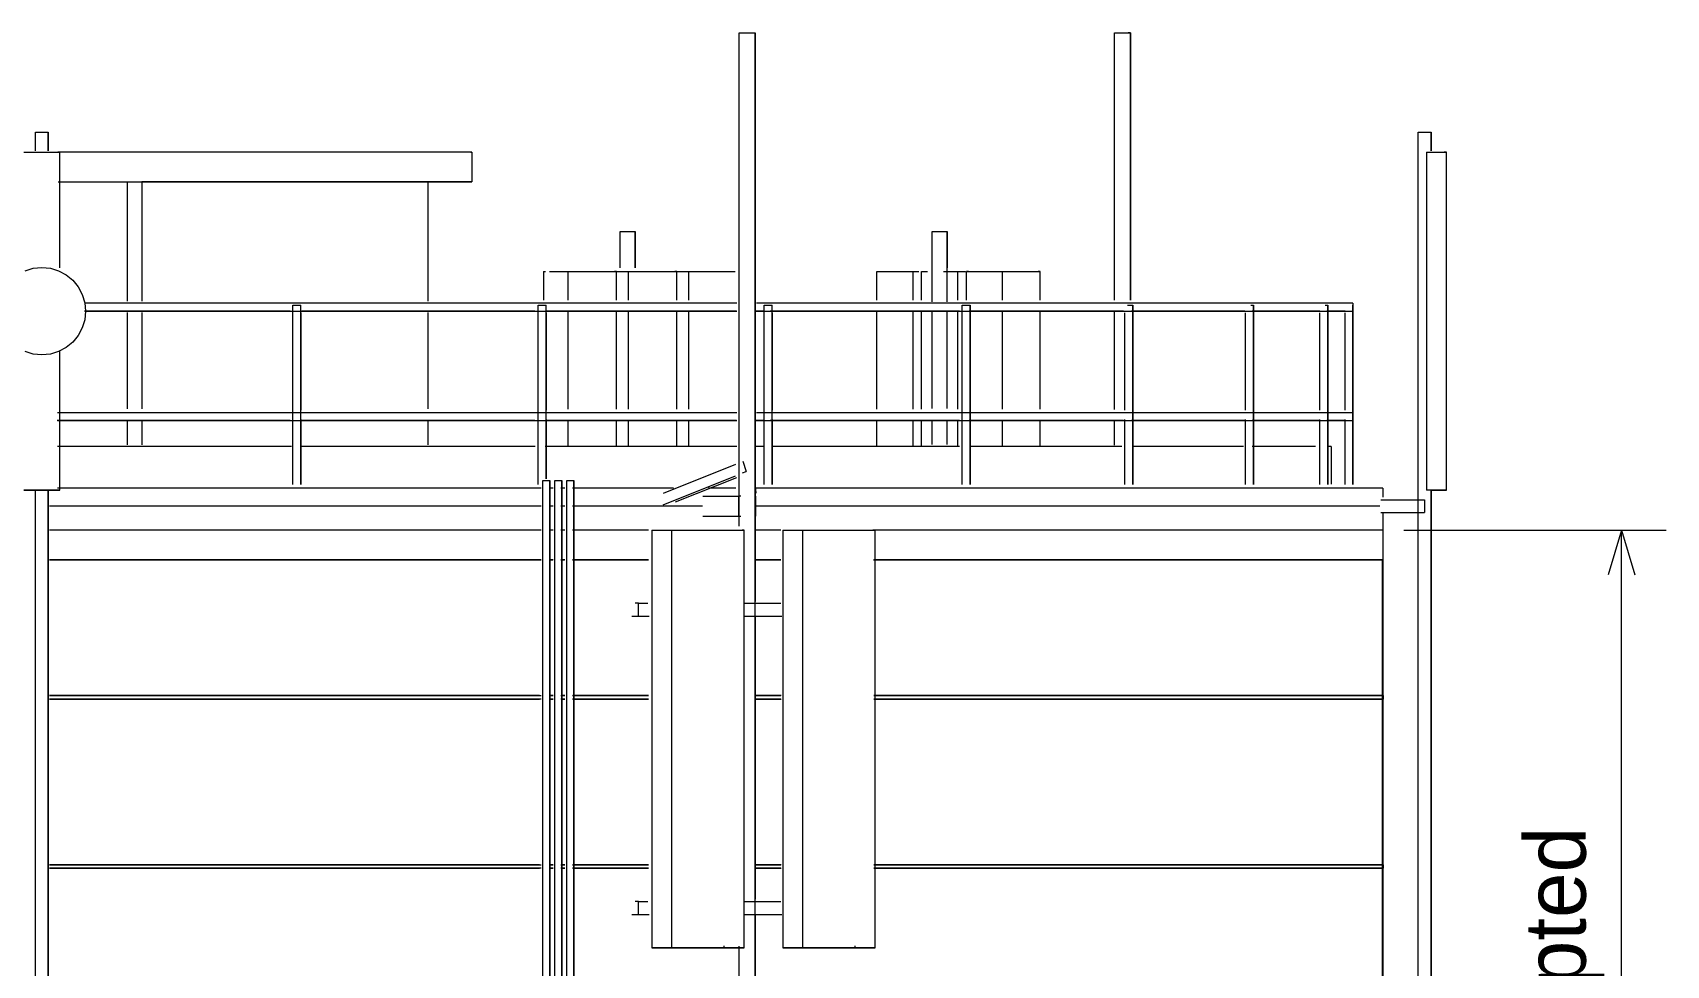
# Paper-space layout '02 Elevations and 3D' of a CAD drawing. Header units: millimetres. Extents: x 5 to 415, y 7 to 290.
# Drawn here: x 68.7 to 123.4, y 187.1 to 218.3 of the extents above; entities that cross this region are included whole.
import ezdxf
from ezdxf.enums import TextEntityAlignment as Align

# ---------------------------------------------------------------- set-up
doc = ezdxf.new("R2010")
doc.units = ezdxf.units.MM
doc.layers.add('DIMENSIONS', color=7, linetype='Continuous')
doc.layers.add('GEOMETRY', color=7, linetype='Continuous')

# ---------------------------------------------------------------- blocks, each defined once
blk = doc.blocks.new('SHEET_02')
at = {"layer": 'DIMENSIONS', "lineweight": 13}
for p, q in [((114.639, 201.667), (123.439, 201.667)), ((121.939, 165), (121.939, 201.667))]:
    blk.add_line(p, q, dxfattribs=at)
at = {"layer": 'DIMENSIONS', "lineweight": 15}
for q in [(121.489, 200.167), (122.389, 200.167)]:
    blk.add_line((121.939, 201.667), q, dxfattribs=at)
at = {"layer": 'GEOMETRY', "lineweight": 13}
for p, q in [((92.369, 218.333), (92.903, 218.333)), ((92.369, 201.798), (92.369, 218.333)), ((92.903, 218.333), (92.903, 218.333)), ((92.903, 218.333), (92.903, 199.273)), ((92.903, 160.333), (92.903, 218.333)), ((104.946, 218.333), (105.479, 218.333)), ((104.946, 209.371), (104.946, 218.333)), ((105.479, 218.333), (105.403, 218.333)), ((105.479, 218.333), (105.479, 218.333)), ((105.479, 218.333), (105.479, 209.371)), ((105.479, 209.371), (105.479, 218.333)), ((68.783, 215), (69.217, 215)), ((68.783, 214.369), (68.783, 215)), ((69.217, 215), (69.217, 215)), ((69.217, 215), (69.217, 214.369)), ((69.217, 214.369), (69.217, 215)), ((69.217, 215), (69.217, 215)), ((69.217, 215), (69.217, 214.369)), ((69.217, 214.369), (69.217, 215)), ((115.122, 215), (115.556, 215)), ((115.122, 160.333), (115.122, 215)), ((115.556, 215), (115.556, 215)), ((115.556, 215), (115.556, 214.369)), ((115.556, 214.369), (115.556, 215)), ((68.4, 214.333), (69.6, 214.333)), ((69.6, 214.333), (69.533, 214.333)), ((69.942, 214.333), (69.58, 214.333)), ((69.6, 214.333), (69.6, 214.333)), ((69.6, 210.449), (69.6, 214.333)), ((69.6, 210.449), (69.6, 214.333)), ((70.88, 214.333), (69.942, 214.333)), ((71.81, 214.333), (70.88, 214.333)), ((72.728, 214.333), (71.81, 214.333)), ((73.631, 214.333), (72.728, 214.333)), ((74.513, 214.333), (73.631, 214.333)), ((75.371, 214.333), (74.513, 214.333)), ((76.203, 214.333), (75.371, 214.333)), ((77.003, 214.333), (76.203, 214.333)), ((77.77, 214.333), (77.003, 214.333)), ((78.498, 214.333), (77.77, 214.333)), ((79.186, 214.333), (78.498, 214.333)), ((79.831, 214.333), (79.186, 214.333)), ((80.429, 214.333), (79.831, 214.333)), ((80.978, 214.333), (80.429, 214.333)), ((81.476, 214.333), (80.978, 214.333)), ((81.92, 214.333), (81.476, 214.333)), ((82.309, 214.333), (81.92, 214.333)), ((82.641, 214.333), (82.309, 214.333)), ((82.915, 214.333), (82.641, 214.333)), ((83.129, 214.333), (82.915, 214.333)), ((83.282, 214.333), (83.129, 214.333)), ((83.375, 214.333), (83.282, 214.333)), ((83.375, 214.333), (83.406, 214.333)), ((83.406, 214.333), (83.375, 214.333)), ((83.406, 214.333), (83.406, 213.333)), ((115.406, 214.333), (116.072, 214.333)), ((115.406, 214.333), (115.406, 203)), ((116.072, 214.333), (115.998, 214.333)), ((116.072, 214.333), (116.072, 214.333)), ((116.072, 203), (116.072, 214.333)), ((116.072, 203), (116.072, 214.333)), ((69.548, 213.333), (71.867, 213.333)), ((69.58, 213.333), (69.942, 213.333)), ((69.942, 213.333), (70.88, 213.333)), ((70.88, 213.333), (71.81, 213.333)), ((71.81, 213.333), (72.728, 213.333)), ((71.867, 213.333), (71.867, 213.333)), ((71.867, 209.339), (71.867, 213.333)), ((71.867, 209.339), (71.867, 213.333)), ((71.868, 213.333), (72.28, 213.333)), ((73.159, 213.333), (72.349, 213.333)), ((72.349, 213.333), (72.349, 209.339)), ((72.728, 213.333), (73.631, 213.333)), ((73.952, 213.333), (73.159, 213.333)), ((73.631, 213.333), (74.513, 213.333)), ((74.723, 213.333), (73.952, 213.333)), ((74.513, 213.333), (75.371, 213.333)), ((75.469, 213.333), (74.723, 213.333)), ((75.371, 213.333), (76.203, 213.333)), ((76.189, 213.333), (75.469, 213.333)), ((76.877, 213.333), (76.189, 213.333)), ((76.203, 213.333), (77.003, 213.333)), ((77.531, 213.333), (76.877, 213.333)), ((77.003, 213.333), (77.77, 213.333)), ((78.149, 213.333), (77.531, 213.333)), ((77.77, 213.333), (78.498, 213.333)), ((78.728, 213.333), (78.149, 213.333)), ((78.498, 213.333), (79.186, 213.333)), ((79.265, 213.333), (78.728, 213.333)), ((79.186, 213.333), (79.831, 213.333)), ((79.758, 213.333), (79.265, 213.333)), ((80.205, 213.333), (79.758, 213.333)), ((79.831, 213.333), (80.429, 213.333)), ((80.605, 213.333), (80.205, 213.333)), ((80.429, 213.333), (80.978, 213.333)), ((80.954, 213.333), (80.605, 213.333)), ((81.252, 213.333), (80.954, 213.333)), ((80.978, 213.333), (81.476, 213.333)), ((81.498, 213.333), (81.252, 213.333)), ((81.476, 213.333), (81.92, 213.333)), ((81.69, 213.333), (81.498, 213.333)), ((81.828, 213.333), (81.69, 213.333)), ((81.911, 213.333), (81.828, 213.333)), ((81.911, 213.333), (81.939, 213.333)), ((81.939, 213.333), (81.911, 213.333)), ((82.309, 213.333), (81.92, 213.333)), ((81.92, 213.333), (82.309, 213.333)), ((81.939, 213.333), (81.939, 209.339)), ((82.641, 213.333), (82.309, 213.333)), ((82.309, 213.333), (82.641, 213.333)), ((82.915, 213.333), (82.641, 213.333)), ((82.641, 213.333), (82.915, 213.333)), ((83.129, 213.333), (82.915, 213.333)), ((82.915, 213.333), (83.129, 213.333)), ((83.282, 213.333), (83.129, 213.333)), ((83.129, 213.333), (83.282, 213.333)), ((83.375, 213.333), (83.282, 213.333)), ((83.282, 213.333), (83.375, 213.333)), ((83.406, 213.333), (83.375, 213.333)), ((83.375, 213.333), (83.406, 213.333)), ((88.386, 211.667), (88.886, 211.667)), ((88.386, 210.456), (88.386, 211.667)), ((88.886, 211.667), (88.886, 211.667)), ((88.886, 211.667), (88.886, 210.456)), ((88.886, 210.456), (88.886, 211.667)), ((98.834, 211.667), (99.334, 211.667)), ((98.834, 209.31), (98.834, 211.667)), ((99.334, 211.667), (99.334, 211.667)), ((99.334, 211.667), (99.334, 210.456)), ((99.334, 209.31), (99.334, 211.667)), ((68.439, 210.355), (68.714, 210.438)), ((68.714, 210.438), (69, 210.467)), ((69, 210.467), (69.286, 210.438)), ((69.286, 210.438), (69.561, 210.355)), ((69.561, 210.355), (69.815, 210.219)), ((85.807, 210.333), (85.877, 210.333)), ((85.807, 210.333), (85.807, 209.372)), ((86.015, 210.333), (86.64, 210.333)), ((86.64, 210.333), (88.257, 210.333)), ((86.64, 209.372), (86.64, 210.333)), ((88.175, 210.333), (88.661, 210.333)), ((88.257, 210.333), (88.188, 210.333)), ((88.257, 209.372), (88.257, 210.333)), ((88.661, 210.333), (90.278, 210.333)), ((88.661, 209.372), (88.661, 210.333)), ((90.196, 210.333), (90.682, 210.333)), ((90.278, 210.333), (90.208, 210.333)), ((90.278, 209.372), (90.278, 210.333)), ((90.682, 210.333), (92.231, 210.333)), ((90.682, 209.372), (90.682, 210.333)), ((96.985, 210.333), (98.184, 210.333)), ((96.985, 209.372), (96.985, 210.333)), ((98.184, 210.333), (98.386, 210.333)), ((98.184, 210.333), (98.184, 209.372)), ((98.484, 210.333), (98.684, 210.333)), ((98.484, 209.372), (98.484, 210.333)), ((99.218, 210.333), (99.684, 210.333)), ((99.684, 210.333), (99.953, 210.333)), ((99.684, 210.333), (99.684, 209.372)), ((100.051, 210.333), (99.984, 210.333)), ((99.984, 210.333), (101.184, 210.333)), ((99.984, 209.372), (99.984, 210.333)), ((101.184, 210.333), (102.461, 210.333)), ((101.184, 210.333), (101.184, 209.372)), ((102.461, 210.333), (102.394, 210.333)), ((102.461, 209.372), (102.461, 210.333)), ((69.815, 210.219), (70.037, 210.037)), ((70.037, 210.037), (70.219, 209.815)), ((70.219, 209.815), (70.355, 209.561)), ((70.355, 209.561), (70.438, 209.286)), ((71.874, 209.267), (70.437, 209.267)), ((70.438, 209.286), (70.467, 209)), ((74.735, 209.267), (71.874, 209.267)), ((77.572, 209.267), (74.735, 209.267)), ((77.413, 209.2), (77.679, 209.2)), ((77.413, 203.194), (77.413, 209.2)), ((80.372, 209.267), (77.572, 209.267)), ((77.679, 203.194), (77.679, 209.2)), ((83.124, 209.267), (80.372, 209.267)), ((85.815, 209.267), (83.124, 209.267)), ((85.63, 209.2), (85.897, 209.2)), ((85.63, 203.194), (85.63, 209.2)), ((88.434, 209.267), (85.815, 209.267)), ((85.897, 203.386), (85.897, 209.2)), ((90.969, 209.267), (88.434, 209.267)), ((92.289, 209.267), (90.969, 209.267)), ((93.411, 209.267), (92.949, 209.267)), ((93.204, 209.2), (93.47, 209.2)), ((93.204, 203.194), (93.204, 209.2)), ((95.748, 209.267), (93.411, 209.267)), ((93.47, 203.194), (93.47, 209.2)), ((97.971, 209.267), (95.748, 209.267)), ((100.07, 209.267), (97.971, 209.267)), ((99.842, 209.2), (100.109, 209.2)), ((99.842, 203.194), (99.842, 209.2)), ((102.035, 209.267), (100.07, 209.267)), ((100.109, 209.2), (100.109, 209.2)), ((100.109, 209.2), (100.109, 203.194)), ((100.109, 203.194), (100.109, 209.2)), ((103.859, 209.267), (102.035, 209.267)), ((105.534, 209.267), (103.859, 209.267)), ((105.379, 209.2), (105.556, 209.2)), ((107.052, 209.267), (105.534, 209.267)), ((105.556, 209.2), (105.556, 209.2)), ((105.556, 209.2), (105.556, 203.194)), ((105.556, 203.194), (105.556, 209.2)), ((108.408, 209.267), (107.052, 209.267)), ((109.594, 209.267), (108.408, 209.267)), ((109.516, 209.2), (109.604, 209.2)), ((110.607, 209.267), (109.594, 209.267)), ((109.604, 209.2), (109.604, 209.2)), ((109.604, 209.2), (109.604, 203.194)), ((109.604, 203.194), (109.604, 209.2)), ((111.442, 209.267), (110.607, 209.267)), ((112.095, 209.267), (111.442, 209.267)), ((112.008, 209.2), (112.097, 209.2)), ((112.563, 209.267), (112.095, 209.267)), ((112.097, 209.2), (112.097, 209.2)), ((112.097, 209.2), (112.097, 203.194)), ((112.097, 203.194), (112.097, 209.2)), ((112.845, 209.267), (112.563, 209.267)), ((112.939, 209.267), (112.845, 209.267)), ((112.939, 209.267), (112.939, 209)), ((112.939, 209.2), (112.939, 209.2)), ((112.939, 209.2), (112.939, 203.194)), ((112.939, 203.194), (112.939, 209.2)), ((70.438, 208.714), (70.355, 208.439)), ((71.856, 209), (70.428, 209)), ((70.437, 209), (71.874, 209)), ((70.467, 209), (70.438, 208.714)), ((74.7, 209), (71.856, 209)), ((71.867, 205.725), (71.867, 208.958)), ((71.867, 205.725), (71.867, 208.958)), ((71.874, 209), (74.735, 209)), ((72.349, 208.958), (72.349, 205.725)), ((77.323, 209), (74.7, 209)), ((74.735, 209), (77.572, 209)), ((77.572, 209), (80.372, 209)), ((77.679, 208.944), (77.679, 205.686)), ((80.303, 209), (77.714, 209)), ((83.038, 209), (80.303, 209)), ((80.372, 209), (83.124, 209)), ((81.931, 209), (83.038, 209)), ((81.939, 208.958), (81.939, 205.725)), ((83.124, 209), (81.945, 209)), ((83.038, 209), (85.517, 209)), ((85.517, 209), (83.038, 209)), ((85.487, 209), (83.124, 209)), ((83.124, 209), (85.815, 209)), ((85.815, 209), (88.434, 209)), ((85.897, 208.944), (85.897, 205.686)), ((88.316, 209), (85.908, 209)), ((86.64, 205.718), (86.64, 208.987)), ((88.257, 205.718), (88.257, 208.987)), ((90.836, 209), (88.316, 209)), ((88.434, 209), (90.969, 209)), ((88.661, 205.718), (88.661, 208.987)), ((90.278, 205.718), (90.278, 208.987)), ((90.682, 205.718), (90.682, 208.987)), ((92.279, 209), (90.836, 209)), ((90.969, 209), (92.289, 209)), ((92.935, 209), (93.197, 209)), ((93.197, 209), (92.935, 209)), ((93.147, 209), (92.949, 209)), ((92.949, 209), (93.411, 209)), ((95.748, 209), (93.411, 209)), ((93.411, 209), (95.748, 209)), ((93.462, 209), (95.586, 209)), ((95.586, 209), (93.462, 209)), ((93.47, 208.944), (93.47, 205.686)), ((93.47, 205.686), (93.47, 208.944)), ((93.47, 208.944), (93.47, 205.686)), ((95.586, 209), (96.886, 209)), ((97.795, 209), (95.586, 209)), ((96.925, 209), (95.748, 209)), ((95.748, 209), (97.971, 209)), ((96.985, 205.718), (96.985, 208.987)), ((99.751, 209), (97.795, 209)), ((97.971, 209), (100.07, 209)), ((98.184, 208.987), (98.184, 205.718)), ((98.484, 205.718), (98.484, 208.987)), ((98.834, 205.743), (98.834, 208.992)), ((99.334, 205.743), (99.334, 208.992)), ((99.684, 208.987), (99.684, 205.718)), ((100.07, 209), (102.035, 209)), ((101.835, 209), (100.076, 209)), ((101.184, 208.987), (101.184, 205.718)), ((103.648, 209), (101.835, 209)), ((102.035, 209), (103.859, 209)), ((102.439, 209), (103.648, 209)), ((103.859, 209), (102.44, 209)), ((102.461, 205.718), (102.461, 208.987)), ((103.648, 209), (105.179, 209)), ((105.246, 209), (103.648, 209)), ((105.199, 209), (103.859, 209)), ((103.859, 209), (105.534, 209)), ((104.946, 205.711), (104.946, 208.993)), ((105.29, 205.686), (105.29, 208.944)), ((105.518, 209), (106.821, 209)), ((106.821, 209), (105.518, 209)), ((107.052, 209), (105.534, 209)), ((105.534, 209), (107.052, 209)), ((105.556, 208.944), (105.556, 205.686)), ((105.556, 205.686), (105.556, 208.944)), ((106.821, 209), (108.169, 209)), ((108.169, 209), (106.821, 209)), ((108.408, 209), (107.052, 209)), ((107.052, 209), (108.408, 209)), ((108.169, 209), (109.279, 209)), ((109.279, 209), (108.169, 209)), ((109.315, 209), (108.408, 209)), ((108.408, 209), (109.594, 209)), ((109.338, 205.686), (109.338, 208.944)), ((109.564, 209), (110.355, 209)), ((110.355, 209), (109.564, 209)), ((110.607, 209), (109.594, 209)), ((109.594, 209), (110.607, 209)), ((109.604, 208.944), (109.604, 205.686)), ((109.604, 205.686), (109.604, 208.944)), ((110.355, 209), (111.184, 209)), ((111.184, 209), (110.355, 209)), ((111.442, 209), (110.607, 209)), ((110.607, 209), (111.442, 209)), ((111.184, 209), (111.689, 209)), ((111.833, 209), (111.184, 209)), ((111.732, 209), (111.442, 209)), ((111.442, 209), (112.095, 209)), ((111.831, 205.686), (111.831, 208.944)), ((112.066, 209), (112.299, 209)), ((112.299, 209), (112.066, 209)), ((112.563, 209), (112.095, 209)), ((112.095, 209), (112.563, 209)), ((112.097, 208.944), (112.097, 205.686)), ((112.097, 205.686), (112.097, 208.944)), ((112.299, 209), (112.579, 209)), ((112.579, 209), (112.299, 209)), ((112.657, 209), (112.563, 209)), ((112.563, 209), (112.845, 209)), ((112.579, 209), (112.672, 209)), ((112.672, 209), (112.579, 209)), ((112.672, 205.686), (112.672, 208.944)), ((112.845, 209), (112.939, 209)), ((70.219, 208.185), (70.037, 207.963)), ((70.355, 208.439), (70.219, 208.185)), ((68.714, 207.562), (68.439, 207.645)), ((69, 207.533), (68.714, 207.562)), ((69.286, 207.562), (69, 207.533)), ((69.561, 207.645), (69.286, 207.562)), ((69.815, 207.781), (69.561, 207.645)), ((69.6, 203), (69.6, 207.648)), ((69.6, 203), (69.6, 207.648)), ((70.037, 207.963), (69.815, 207.781)), ((71.856, 205.333), (69.519, 205.333)), ((71.874, 205.6), (69.522, 205.6)), ((69.522, 205.333), (71.874, 205.333)), ((74.7, 205.333), (71.856, 205.333)), ((71.867, 204.52), (71.867, 205.344)), ((71.867, 204.52), (71.867, 205.344)), ((74.735, 205.6), (71.874, 205.6)), ((71.874, 205.333), (74.735, 205.333)), ((72.349, 205.344), (72.349, 204.52)), ((77.323, 205.333), (74.7, 205.333)), ((77.572, 205.6), (74.735, 205.6)), ((74.735, 205.333), (77.572, 205.333)), ((80.372, 205.6), (77.572, 205.6)), ((77.572, 205.333), (80.372, 205.333)), ((77.679, 205.367), (77.679, 203.194)), ((80.303, 205.333), (77.714, 205.333)), ((83.038, 205.333), (80.303, 205.333)), ((83.124, 205.6), (80.372, 205.6)), ((80.372, 205.333), (83.124, 205.333)), ((81.931, 205.333), (83.038, 205.333)), ((81.939, 205.344), (81.939, 204.52)), ((83.124, 205.333), (81.945, 205.333)), ((83.038, 205.333), (85.517, 205.333)), ((85.517, 205.333), (83.038, 205.333)), ((85.815, 205.6), (83.124, 205.6)), ((85.487, 205.333), (83.124, 205.333)), ((83.124, 205.333), (85.815, 205.333)), ((88.434, 205.6), (85.815, 205.6)), ((85.815, 205.333), (88.434, 205.333)), ((85.897, 205.367), (85.897, 203.386)), ((88.316, 205.333), (85.908, 205.333)), ((86.64, 204.5), (86.64, 205.333)), ((88.257, 204.5), (88.257, 205.333)), ((90.836, 205.333), (88.316, 205.333)), ((90.969, 205.6), (88.434, 205.6)), ((88.434, 205.333), (90.969, 205.333)), ((88.661, 204.5), (88.661, 205.333)), ((90.278, 204.5), (90.278, 205.333)), ((90.682, 204.5), (90.682, 205.333)), ((92.279, 205.333), (90.836, 205.333)), ((92.289, 205.6), (90.969, 205.6)), ((90.969, 205.333), (92.289, 205.333)), ((92.935, 205.333), (93.197, 205.333)), ((93.197, 205.333), (92.935, 205.333)), ((93.411, 205.6), (92.949, 205.6)), ((93.147, 205.333), (92.949, 205.333)), ((92.949, 205.333), (93.411, 205.333)), ((95.748, 205.6), (93.411, 205.6)), ((95.748, 205.333), (93.411, 205.333)), ((93.411, 205.333), (95.748, 205.333)), ((93.462, 205.333), (95.586, 205.333)), ((95.586, 205.333), (93.462, 205.333)), ((93.47, 205.367), (93.47, 204.472)), ((93.47, 204.472), (93.47, 205.367)), ((93.47, 205.367), (93.47, 203.194)), ((95.586, 205.333), (96.886, 205.333)), ((97.795, 205.333), (95.586, 205.333)), ((97.971, 205.6), (95.748, 205.6)), ((96.925, 205.333), (95.748, 205.333)), ((95.748, 205.333), (97.971, 205.333)), ((96.985, 204.5), (96.985, 205.333)), ((99.751, 205.333), (97.795, 205.333)), ((100.07, 205.6), (97.971, 205.6)), ((97.971, 205.333), (100.07, 205.333)), ((98.184, 205.333), (98.184, 204.5)), ((98.484, 204.5), (98.484, 205.333)), ((98.834, 204.533), (98.834, 205.361)), ((99.334, 204.533), (99.334, 205.361)), ((99.684, 205.333), (99.684, 204.5)), ((102.035, 205.6), (100.07, 205.6)), ((100.07, 205.333), (102.035, 205.333)), ((101.835, 205.333), (100.076, 205.333)), ((101.184, 205.333), (101.184, 204.5)), ((103.648, 205.333), (101.835, 205.333)), ((103.859, 205.6), (102.035, 205.6)), ((102.035, 205.333), (103.859, 205.333)), ((102.439, 205.333), (103.648, 205.333)), ((103.859, 205.333), (102.44, 205.333)), ((102.461, 204.5), (102.461, 205.333)), ((103.648, 205.333), (105.179, 205.333)), ((105.246, 205.333), (103.648, 205.333)), ((105.534, 205.6), (103.859, 205.6)), ((105.199, 205.333), (103.859, 205.333)), ((103.859, 205.333), (105.534, 205.333)), ((104.946, 204.512), (104.946, 205.332)), ((105.29, 203.194), (105.29, 205.367)), ((105.518, 205.333), (106.821, 205.333)), ((106.821, 205.333), (105.518, 205.333)), ((107.052, 205.6), (105.534, 205.6)), ((107.052, 205.333), (105.534, 205.333)), ((105.534, 205.333), (107.052, 205.333)), ((105.556, 205.367), (105.556, 204.472)), ((105.556, 204.472), (105.556, 205.367)), ((106.821, 205.333), (108.169, 205.333)), ((108.169, 205.333), (106.821, 205.333)), ((108.408, 205.6), (107.052, 205.6)), ((108.408, 205.333), (107.052, 205.333)), ((107.052, 205.333), (108.408, 205.333)), ((108.169, 205.333), (109.279, 205.333)), ((109.279, 205.333), (108.169, 205.333)), ((109.594, 205.6), (108.408, 205.6)), ((109.315, 205.333), (108.408, 205.333)), ((108.408, 205.333), (109.594, 205.333)), ((109.338, 203.194), (109.338, 205.367)), ((109.564, 205.333), (110.355, 205.333)), ((110.355, 205.333), (109.564, 205.333)), ((110.607, 205.6), (109.594, 205.6)), ((110.607, 205.333), (109.594, 205.333)), ((109.594, 205.333), (110.607, 205.333)), ((109.604, 205.367), (109.604, 204.472)), ((109.604, 204.472), (109.604, 205.367)), ((110.355, 205.333), (111.184, 205.333)), ((111.184, 205.333), (110.355, 205.333)), ((111.442, 205.6), (110.607, 205.6)), ((111.442, 205.333), (110.607, 205.333)), ((110.607, 205.333), (111.442, 205.333)), ((111.184, 205.333), (111.689, 205.333)), ((111.833, 205.333), (111.184, 205.333)), ((112.095, 205.6), (111.442, 205.6)), ((111.732, 205.333), (111.442, 205.333)), ((111.442, 205.333), (112.095, 205.333)), ((111.831, 203.194), (111.831, 205.367)), ((112.066, 205.333), (112.299, 205.333)), ((112.299, 205.333), (112.066, 205.333)), ((112.563, 205.6), (112.095, 205.6)), ((112.563, 205.333), (112.095, 205.333)), ((112.095, 205.333), (112.563, 205.333)), ((112.097, 205.367), (112.097, 204.472)), ((112.097, 204.472), (112.097, 205.367)), ((112.299, 205.333), (112.579, 205.333)), ((112.579, 205.333), (112.299, 205.333)), ((112.845, 205.6), (112.563, 205.6)), ((112.657, 205.333), (112.563, 205.333)), ((112.563, 205.333), (112.845, 205.333)), ((112.579, 205.333), (112.672, 205.333)), ((112.672, 205.333), (112.579, 205.333)), ((112.672, 203.194), (112.672, 205.367)), ((112.939, 205.6), (112.845, 205.6)), ((112.845, 205.333), (112.939, 205.333)), ((112.939, 205.6), (112.939, 205.333)), ((71.826, 204.467), (69.526, 204.467)), ((74.639, 204.467), (71.826, 204.467)), ((77.364, 204.467), (74.639, 204.467)), ((80.182, 204.467), (77.691, 204.467)), ((82.888, 204.467), (80.182, 204.467)), ((85.534, 204.467), (82.888, 204.467)), ((88.109, 204.467), (85.864, 204.467)), ((90.603, 204.467), (88.109, 204.467)), ((92.29, 204.467), (90.603, 204.467)), ((93.004, 204.467), (92.939, 204.467)), ((93.201, 204.467), (93.004, 204.467)), ((95.302, 204.467), (93.463, 204.467)), ((97.487, 204.467), (95.302, 204.467)), ((99.551, 204.467), (97.487, 204.467)), ((99.751, 204.467), (99.551, 204.467)), ((101.484, 204.467), (100.084, 204.467)), ((103.277, 204.467), (101.484, 204.467)), ((104.924, 204.467), (103.277, 204.467)), ((105.196, 204.467), (104.924, 204.467)), ((106.417, 204.467), (105.535, 204.467)), ((107.75, 204.467), (106.417, 204.467)), ((108.917, 204.467), (107.75, 204.467)), ((109.272, 204.467), (108.917, 204.467)), ((109.913, 204.467), (109.557, 204.467)), ((110.733, 204.467), (109.913, 204.467)), ((111.375, 204.467), (110.733, 204.467)), ((111.682, 204.467), (111.375, 204.467)), ((112.206, 204.467), (112.113, 204.467)), ((112.206, 204.467), (112.206, 203.2)), ((89.831, 202.906), (92.254, 203.876)), ((92.496, 203.973), (92.604, 203.627)), ((85.795, 203.333), (86.029, 203.333)), ((85.795, 55.333), (85.795, 203.333)), ((86.029, 203.333), (86.029, 203.333)), ((86.029, 203.333), (86.029, 55.333)), ((86.029, 55.333), (86.029, 203.333)), ((86.196, 203.333), (86.429, 203.333)), ((86.196, 55.333), (86.196, 203.333)), ((86.429, 203.333), (86.429, 203.333)), ((86.429, 203.333), (86.429, 55.333)), ((86.429, 55.333), (86.429, 203.333)), ((86.596, 203.333), (86.829, 203.333)), ((86.596, 55.333), (86.596, 203.333)), ((86.829, 203.333), (86.829, 203.333)), ((86.829, 203.333), (86.829, 55.333)), ((86.829, 55.333), (86.829, 203.333)), ((89.817, 202.512), (92.241, 203.482)), ((90.232, 202.609), (92.291, 203.433)), ((92.483, 203.579), (92.604, 203.627)), ((92.901, 203.173), (92.927, 202.906)), ((68.4, 203), (69.6, 203)), ((69.6, 203), (68.4, 203)), ((68.783, 160.333), (68.783, 203.006)), ((69.217, 203.006), (69.217, 160.333)), ((69.217, 160.333), (69.217, 203.006)), ((69.217, 202.25), (69.217, 202.683)), ((71.939, 203.067), (69.523, 203.067)), ((69.6, 203), (69.6, 203)), ((74.866, 203.067), (71.939, 203.067)), ((77.767, 203.067), (74.866, 203.067)), ((80.631, 203.067), (77.767, 203.067)), ((83.445, 203.067), (80.631, 203.067)), ((85.739, 203.067), (83.445, 203.067)), ((86.132, 203.067), (86.001, 203.067)), ((86.524, 203.067), (86.393, 203.067)), ((88.876, 203.067), (86.785, 203.067)), ((90.173, 203.067), (88.876, 203.067)), ((91.147, 202.8), (92.347, 202.8)), ((91.469, 203.067), (91.34, 203.067)), ((92.258, 203.067), (91.469, 203.067)), ((92.42, 202.8), (92.347, 202.8)), ((92.347, 202.8), (92.347, 202.133)), ((92.923, 202.56), (92.903, 202.76)), ((93.967, 203.067), (92.915, 203.067)), ((92.925, 202.133), (92.925, 202.8)), ((96.357, 203.067), (93.967, 203.067)), ((98.63, 203.067), (96.357, 203.067)), ((100.777, 203.067), (98.63, 203.067)), ((102.787, 203.067), (100.777, 203.067)), ((104.652, 203.067), (102.787, 203.067)), ((106.365, 203.067), (104.652, 203.067)), ((107.918, 203.067), (106.365, 203.067)), ((109.305, 203.067), (107.918, 203.067)), ((110.518, 203.067), (109.305, 203.067)), ((111.554, 203.067), (110.518, 203.067)), ((112.408, 203.067), (111.554, 203.067)), ((113.075, 203.067), (112.408, 203.067)), ((113.555, 203.067), (113.075, 203.067)), ((113.843, 203.067), (113.555, 203.067)), ((113.939, 203.067), (113.843, 203.067)), ((113.872, 202.683), (115.339, 202.683)), ((113.939, 203.067), (113.939, 202.767)), ((115.339, 202.683), (115.339, 202.25)), ((116.072, 203), (115.406, 203)), ((115.554, 203), (116.072, 203)), ((115.556, 203.006), (115.556, 160.333)), ((115.556, 160.333), (115.556, 203.006)), ((116.072, 203), (116.072, 203)), ((71.939, 202.467), (69.261, 202.467)), ((74.866, 202.467), (71.939, 202.467)), ((77.767, 202.467), (74.866, 202.467)), ((80.631, 202.467), (77.767, 202.467)), ((83.445, 202.467), (80.631, 202.467)), ((85.739, 202.467), (83.445, 202.467)), ((86.132, 202.467), (86.001, 202.467)), ((86.524, 202.467), (86.393, 202.467)), ((88.876, 202.467), (86.785, 202.467)), ((88.876, 202.467), (88.8, 202.467)), ((91.145, 202.467), (88.876, 202.467)), ((91.147, 202.133), (92.347, 202.133)), ((91.725, 202.133), (92.258, 202.133)), ((92.347, 202.133), (92.42, 202.133)), ((93.967, 202.467), (92.915, 202.467)), ((93.967, 202.467), (93.893, 202.467)), ((96.357, 202.467), (93.967, 202.467)), ((96.357, 202.467), (96.284, 202.467)), ((98.63, 202.467), (96.357, 202.467)), ((98.63, 202.467), (98.558, 202.467)), ((100.777, 202.467), (98.63, 202.467)), ((100.777, 202.467), (100.706, 202.467)), ((102.787, 202.467), (100.777, 202.467)), ((102.787, 202.467), (102.718, 202.467)), ((104.652, 202.467), (102.787, 202.467)), ((104.652, 202.467), (104.584, 202.467)), ((106.365, 202.467), (104.652, 202.467)), ((106.365, 202.467), (106.294, 202.467)), ((107.918, 202.467), (106.365, 202.467)), ((107.918, 202.467), (107.849, 202.467)), ((109.305, 202.467), (107.918, 202.467)), ((109.305, 202.467), (109.237, 202.467)), ((110.518, 202.467), (109.305, 202.467)), ((110.518, 202.467), (110.449, 202.467)), ((111.554, 202.467), (110.518, 202.467)), ((111.554, 202.467), (111.487, 202.467)), ((112.408, 202.467), (111.554, 202.467)), ((113.075, 202.467), (112.408, 202.467)), ((113.075, 202.467), (113.006, 202.467)), ((113.555, 202.467), (113.075, 202.467)), ((113.555, 202.467), (113.485, 202.467)), ((113.843, 202.467), (113.555, 202.467)), ((113.843, 202.467), (113.776, 202.467)), ((113.872, 202.25), (115.339, 202.25)), ((113.872, 202.25), (115.072, 202.25)), ((113.939, 202.248), (113.939, 201.667)), ((71.939, 201.667), (69.261, 201.667)), ((74.866, 201.667), (71.939, 201.667)), ((77.767, 201.667), (74.866, 201.667)), ((80.631, 201.667), (77.767, 201.667)), ((83.445, 201.667), (80.631, 201.667)), ((85.739, 201.667), (83.445, 201.667)), ((86.132, 201.667), (86.001, 201.667)), ((86.524, 201.667), (86.393, 201.667)), ((88.876, 201.667), (86.785, 201.667)), ((89.33, 201.667), (88.876, 201.667)), ((89.446, 201.667), (90.113, 201.667)), ((89.446, 201.667), (89.446, 187.667)), ((90.113, 201.667), (92.538, 201.667)), ((90.113, 187.667), (90.113, 201.667)), ((92.538, 201.667), (92.464, 201.667)), ((92.538, 187.667), (92.538, 201.667)), ((93.77, 201.667), (92.915, 201.667)), ((93.834, 201.667), (94.501, 201.667)), ((93.834, 201.667), (93.834, 187.667)), ((94.501, 201.667), (96.926, 201.667)), ((94.501, 187.667), (94.501, 201.667)), ((96.926, 201.667), (96.852, 201.667)), ((98.63, 201.667), (96.877, 201.667)), ((96.926, 187.667), (96.926, 201.667)), ((100.777, 201.667), (98.63, 201.667)), ((102.787, 201.667), (100.777, 201.667)), ((104.652, 201.667), (102.787, 201.667)), ((106.365, 201.667), (104.652, 201.667)), ((107.918, 201.667), (106.365, 201.667)), ((109.305, 201.667), (107.918, 201.667)), ((110.518, 201.667), (109.305, 201.667)), ((111.554, 201.667), (110.518, 201.667)), ((112.408, 201.667), (111.554, 201.667)), ((113.075, 201.667), (112.408, 201.667)), ((113.555, 201.667), (113.075, 201.667)), ((113.843, 201.667), (113.555, 201.667)), ((113.939, 201.667), (113.843, 201.667)), ((113.939, 201.667), (113.939, 200.667)), ((71.939, 200.667), (69.261, 200.667)), ((69.261, 200.667), (71.939, 200.667)), ((74.866, 200.667), (71.939, 200.667)), ((71.939, 200.667), (74.865, 200.667)), ((74.865, 200.667), (77.766, 200.667)), ((77.767, 200.667), (74.866, 200.667)), ((77.766, 200.667), (80.629, 200.667)), ((80.631, 200.667), (77.767, 200.667)), ((80.629, 200.667), (83.443, 200.667)), ((83.445, 200.667), (80.631, 200.667)), ((83.443, 200.667), (85.736, 200.667)), ((85.739, 200.667), (83.445, 200.667)), ((85.998, 200.667), (86.129, 200.667)), ((86.132, 200.667), (86.001, 200.667)), ((86.391, 200.667), (86.521, 200.667)), ((86.524, 200.667), (86.393, 200.667)), ((86.783, 200.667), (88.873, 200.667)), ((88.876, 200.667), (86.785, 200.667)), ((88.873, 200.667), (89.327, 200.667)), ((89.33, 200.667), (88.876, 200.667)), ((92.912, 200.667), (93.766, 200.667)), ((93.77, 200.667), (92.915, 200.667)), ((96.873, 200.667), (98.626, 200.667)), ((98.63, 200.667), (96.877, 200.667)), ((98.626, 200.667), (100.772, 200.667)), ((100.777, 200.667), (98.63, 200.667)), ((100.772, 200.667), (102.782, 200.667)), ((102.787, 200.667), (100.777, 200.667)), ((102.782, 200.667), (104.647, 200.667)), ((104.652, 200.667), (102.787, 200.667)), ((104.647, 200.667), (106.36, 200.667)), ((106.365, 200.667), (104.652, 200.667)), ((106.36, 200.667), (107.913, 200.667)), ((107.918, 200.667), (106.365, 200.667)), ((107.913, 200.667), (109.299, 200.667)), ((109.305, 200.667), (107.918, 200.667)), ((109.299, 200.667), (110.512, 200.667)), ((110.518, 200.667), (109.305, 200.667)), ((110.512, 200.667), (111.548, 200.667)), ((111.554, 200.667), (110.518, 200.667)), ((111.548, 200.667), (112.401, 200.667)), ((112.408, 200.667), (111.554, 200.667)), ((112.401, 200.667), (113.069, 200.667)), ((113.075, 200.667), (112.408, 200.667)), ((113.069, 200.667), (113.548, 200.667)), ((113.555, 200.667), (113.075, 200.667)), ((113.548, 200.667), (113.836, 200.667)), ((113.843, 200.667), (113.555, 200.667)), ((113.836, 200.667), (113.932, 200.667)), ((113.939, 200.667), (113.843, 200.667)), ((113.932, 165), (113.932, 200.667)), ((113.939, 200.667), (113.939, 165)), ((88.775, 198.783), (88.992, 198.783)), ((88.775, 198.783), (89.348, 198.783)), ((88.992, 199.217), (88.883, 199.217)), ((88.992, 198.783), (88.992, 199.217)), ((88.992, 199.217), (89.31, 199.217)), ((88.992, 198.783), (89.31, 198.783)), ((92.554, 199.217), (93.762, 199.217)), ((92.554, 198.783), (93.762, 198.783)), ((92.903, 198.769), (92.903, 189.302)), ((92.909, 198.783), (93.8, 198.783)), ((71.94, 196.12), (69.261, 196.12)), ((69.261, 196.12), (71.939, 196.12)), ((69.261, 196), (71.94, 196)), ((71.939, 196), (69.261, 196)), ((71.939, 196.12), (74.866, 196.12)), ((74.866, 196), (71.939, 196)), ((74.867, 196.12), (71.94, 196.12)), ((71.94, 196), (74.867, 196)), ((74.866, 196.12), (77.767, 196.12)), ((77.767, 196), (74.866, 196)), ((77.77, 196.12), (74.867, 196.12)), ((74.867, 196), (77.77, 196)), ((77.767, 196.12), (80.631, 196.12)), ((80.631, 196), (77.767, 196)), ((80.635, 196.12), (77.77, 196.12)), ((77.77, 196), (80.635, 196)), ((80.631, 196.12), (83.445, 196.12)), ((83.445, 196), (80.631, 196)), ((83.449, 196.12), (80.635, 196.12)), ((80.635, 196), (83.449, 196)), ((83.445, 196.12), (85.739, 196.12)), ((85.739, 196), (83.445, 196)), ((85.678, 196.12), (83.449, 196.12)), ((83.449, 196), (85.678, 196)), ((86.001, 196.12), (86.132, 196.12)), ((86.132, 196), (86.001, 196)), ((86.137, 196.12), (86.006, 196.12)), ((86.006, 196), (86.137, 196)), ((86.393, 196.12), (86.524, 196.12)), ((86.524, 196), (86.393, 196)), ((86.529, 196.12), (86.399, 196.12)), ((86.399, 196), (86.529, 196)), ((86.785, 196.12), (88.876, 196.12)), ((88.876, 196), (86.785, 196)), ((88.882, 196.12), (86.791, 196.12)), ((86.791, 196), (88.882, 196)), ((88.876, 196.12), (89.33, 196.12)), ((89.33, 196), (88.876, 196)), ((89.336, 196.12), (88.882, 196.12)), ((88.882, 196), (89.336, 196)), ((92.915, 196.12), (93.77, 196.12)), ((93.77, 196), (92.915, 196)), ((93.777, 196.12), (92.922, 196.12)), ((92.922, 196), (93.777, 196)), ((96.877, 196.12), (98.63, 196.12)), ((98.63, 196), (96.877, 196)), ((98.639, 196.12), (96.885, 196.12)), ((96.885, 196), (98.639, 196)), ((98.63, 196.12), (100.777, 196.12)), ((100.777, 196), (98.63, 196)), ((100.786, 196.12), (98.639, 196.12)), ((98.639, 196), (100.786, 196)), ((100.777, 196.12), (102.787, 196.12)), ((102.787, 196), (100.777, 196)), ((102.797, 196.12), (100.786, 196.12)), ((100.786, 196), (102.797, 196)), ((102.787, 196.12), (104.652, 196.12)), ((104.652, 196), (102.787, 196)), ((104.663, 196.12), (102.797, 196.12)), ((102.797, 196), (104.663, 196)), ((104.652, 196.12), (106.365, 196.12)), ((106.365, 196), (104.652, 196)), ((106.376, 196.12), (104.663, 196.12)), ((104.663, 196), (106.376, 196)), ((106.365, 196.12), (107.918, 196.12)), ((107.918, 196), (106.365, 196)), ((107.93, 196.12), (106.376, 196.12)), ((106.376, 196), (107.93, 196)), ((107.918, 196.12), (109.305, 196.12)), ((109.305, 196), (107.918, 196)), ((109.316, 196.12), (107.93, 196.12)), ((107.93, 196), (109.316, 196)), ((109.305, 196.12), (110.518, 196.12)), ((110.518, 196), (109.305, 196)), ((110.531, 196.12), (109.316, 196.12)), ((109.316, 196), (110.531, 196)), ((110.518, 196.12), (111.554, 196.12)), ((111.554, 196), (110.518, 196)), ((111.567, 196.12), (110.531, 196.12)), ((110.531, 196), (111.567, 196)), ((111.554, 196.12), (112.408, 196.12)), ((112.408, 196), (111.554, 196)), ((112.421, 196.12), (111.567, 196.12)), ((111.567, 196), (112.421, 196)), ((112.408, 196.12), (113.075, 196.12)), ((113.075, 196), (112.408, 196)), ((113.089, 196.12), (112.421, 196.12)), ((112.421, 196), (113.089, 196)), ((113.075, 196.12), (113.555, 196.12)), ((113.555, 196), (113.075, 196)), ((113.568, 196.12), (113.089, 196.12)), ((113.089, 196), (113.568, 196)), ((113.555, 196.12), (113.843, 196.12)), ((113.843, 196), (113.555, 196)), ((113.856, 196.12), (113.568, 196.12)), ((113.568, 196), (113.856, 196)), ((113.843, 196.12), (113.939, 196.12)), ((113.939, 196), (113.843, 196)), ((113.952, 196.12), (113.856, 196.12)), ((113.856, 196), (113.952, 196)), ((113.939, 196), (113.939, 196.12)), ((113.952, 196.12), (113.952, 196)), ((71.94, 190.453), (69.261, 190.453)), ((69.261, 190.453), (71.939, 190.453)), ((69.261, 190.333), (71.94, 190.333)), ((71.939, 190.333), (69.261, 190.333)), ((71.939, 190.453), (74.866, 190.453)), ((74.866, 190.333), (71.939, 190.333)), ((74.867, 190.453), (71.94, 190.453)), ((71.94, 190.333), (74.867, 190.333)), ((74.866, 190.453), (77.767, 190.453)), ((77.767, 190.333), (74.866, 190.333)), ((77.77, 190.453), (74.867, 190.453)), ((74.867, 190.333), (77.77, 190.333)), ((77.767, 190.453), (80.631, 190.453)), ((80.631, 190.333), (77.767, 190.333)), ((80.635, 190.453), (77.77, 190.453)), ((77.77, 190.333), (80.635, 190.333)), ((80.631, 190.453), (83.445, 190.453)), ((83.445, 190.333), (80.631, 190.333)), ((83.449, 190.453), (80.635, 190.453)), ((80.635, 190.333), (83.449, 190.333)), ((83.445, 190.453), (85.739, 190.453)), ((85.739, 190.333), (83.445, 190.333)), ((85.678, 190.453), (83.449, 190.453)), ((83.449, 190.333), (85.678, 190.333)), ((86.001, 190.453), (86.132, 190.453)), ((86.132, 190.333), (86.001, 190.333)), ((86.137, 190.453), (86.006, 190.453)), ((86.006, 190.333), (86.137, 190.333)), ((86.393, 190.453), (86.524, 190.453)), ((86.524, 190.333), (86.393, 190.333)), ((86.529, 190.453), (86.399, 190.453)), ((86.399, 190.333), (86.529, 190.333)), ((86.785, 190.453), (88.876, 190.453)), ((88.876, 190.333), (86.785, 190.333)), ((88.882, 190.453), (86.791, 190.453)), ((86.791, 190.333), (88.882, 190.333)), ((88.876, 190.453), (89.33, 190.453)), ((89.33, 190.333), (88.876, 190.333)), ((89.336, 190.453), (88.882, 190.453)), ((88.882, 190.333), (89.336, 190.333)), ((92.915, 190.453), (93.77, 190.453)), ((93.77, 190.333), (92.915, 190.333)), ((93.777, 190.453), (92.922, 190.453)), ((92.922, 190.333), (93.777, 190.333)), ((96.877, 190.453), (98.63, 190.453)), ((98.63, 190.333), (96.877, 190.333)), ((98.639, 190.453), (96.885, 190.453)), ((96.885, 190.333), (98.639, 190.333)), ((98.63, 190.453), (100.777, 190.453)), ((100.777, 190.333), (98.63, 190.333)), ((100.786, 190.453), (98.639, 190.453)), ((98.639, 190.333), (100.786, 190.333)), ((100.777, 190.453), (102.787, 190.453)), ((102.787, 190.333), (100.777, 190.333)), ((102.797, 190.453), (100.786, 190.453)), ((100.786, 190.333), (102.797, 190.333)), ((102.787, 190.453), (104.652, 190.453)), ((104.652, 190.333), (102.787, 190.333)), ((104.663, 190.453), (102.797, 190.453)), ((102.797, 190.333), (104.663, 190.333)), ((104.652, 190.453), (106.365, 190.453)), ((106.365, 190.333), (104.652, 190.333)), ((106.376, 190.453), (104.663, 190.453)), ((104.663, 190.333), (106.376, 190.333)), ((106.365, 190.453), (107.918, 190.453)), ((107.918, 190.333), (106.365, 190.333)), ((107.93, 190.453), (106.376, 190.453)), ((106.376, 190.333), (107.93, 190.333)), ((107.918, 190.453), (109.305, 190.453)), ((109.305, 190.333), (107.918, 190.333)), ((109.316, 190.453), (107.93, 190.453)), ((107.93, 190.333), (109.316, 190.333)), ((109.305, 190.453), (110.518, 190.453)), ((110.518, 190.333), (109.305, 190.333)), ((110.531, 190.453), (109.316, 190.453)), ((109.316, 190.333), (110.531, 190.333)), ((110.518, 190.453), (111.554, 190.453)), ((111.554, 190.333), (110.518, 190.333)), ((111.567, 190.453), (110.531, 190.453)), ((110.531, 190.333), (111.567, 190.333)), ((111.554, 190.453), (112.408, 190.453)), ((112.408, 190.333), (111.554, 190.333)), ((112.421, 190.453), (111.567, 190.453)), ((111.567, 190.333), (112.421, 190.333)), ((112.408, 190.453), (113.075, 190.453)), ((113.075, 190.333), (112.408, 190.333)), ((113.089, 190.453), (112.421, 190.453)), ((112.421, 190.333), (113.089, 190.333)), ((113.075, 190.453), (113.555, 190.453)), ((113.555, 190.333), (113.075, 190.333)), ((113.568, 190.453), (113.089, 190.453)), ((113.089, 190.333), (113.568, 190.333)), ((113.555, 190.453), (113.843, 190.453)), ((113.843, 190.333), (113.555, 190.333)), ((113.856, 190.453), (113.568, 190.453)), ((113.568, 190.333), (113.856, 190.333)), ((113.843, 190.453), (113.939, 190.453)), ((113.939, 190.333), (113.843, 190.333)), ((113.952, 190.453), (113.856, 190.453)), ((113.856, 190.333), (113.952, 190.333)), ((113.939, 190.333), (113.939, 190.453)), ((113.952, 190.453), (113.952, 190.333)), ((88.992, 189.217), (88.883, 189.217)), ((88.992, 188.783), (88.992, 189.217)), ((88.992, 189.217), (89.31, 189.217)), ((92.554, 189.217), (93.762, 189.217)), ((88.775, 188.783), (88.992, 188.783)), ((88.775, 188.783), (89.348, 188.783)), ((88.992, 188.783), (89.31, 188.783)), ((92.554, 188.783), (93.762, 188.783)), ((92.903, 188.797), (92.903, 160.333)), ((92.909, 188.783), (93.8, 188.783)), ((89.446, 187.667), (91.871, 187.667)), ((90.113, 187.667), (89.446, 187.667)), ((92.538, 187.667), (90.113, 187.667)), ((91.871, 187.667), (91.871, 187.73)), ((91.871, 187.667), (92.538, 187.667)), ((92.369, 160.333), (92.369, 187.724)), ((93.834, 187.667), (96.259, 187.667)), ((94.501, 187.667), (93.834, 187.667)), ((96.926, 187.667), (94.501, 187.667)), ((96.259, 187.667), (96.259, 187.73)), ((96.259, 187.667), (96.926, 187.667))]:
    blk.add_line(p, q, dxfattribs=at)
at = {"layer": 'DIMENSIONS'}
blk.add_text('5500 adopted', height=2.05, rotation=90, dxfattribs=at).set_placement((120.739, 183.333), align=Align.CENTER)

psp = doc.layouts.new('02 Elevations and 3D')

# ---------------------------------------------------------------- block references
psp.add_blockref('SHEET_02', (0, 0))

doc.saveas('drawing.dxf')
